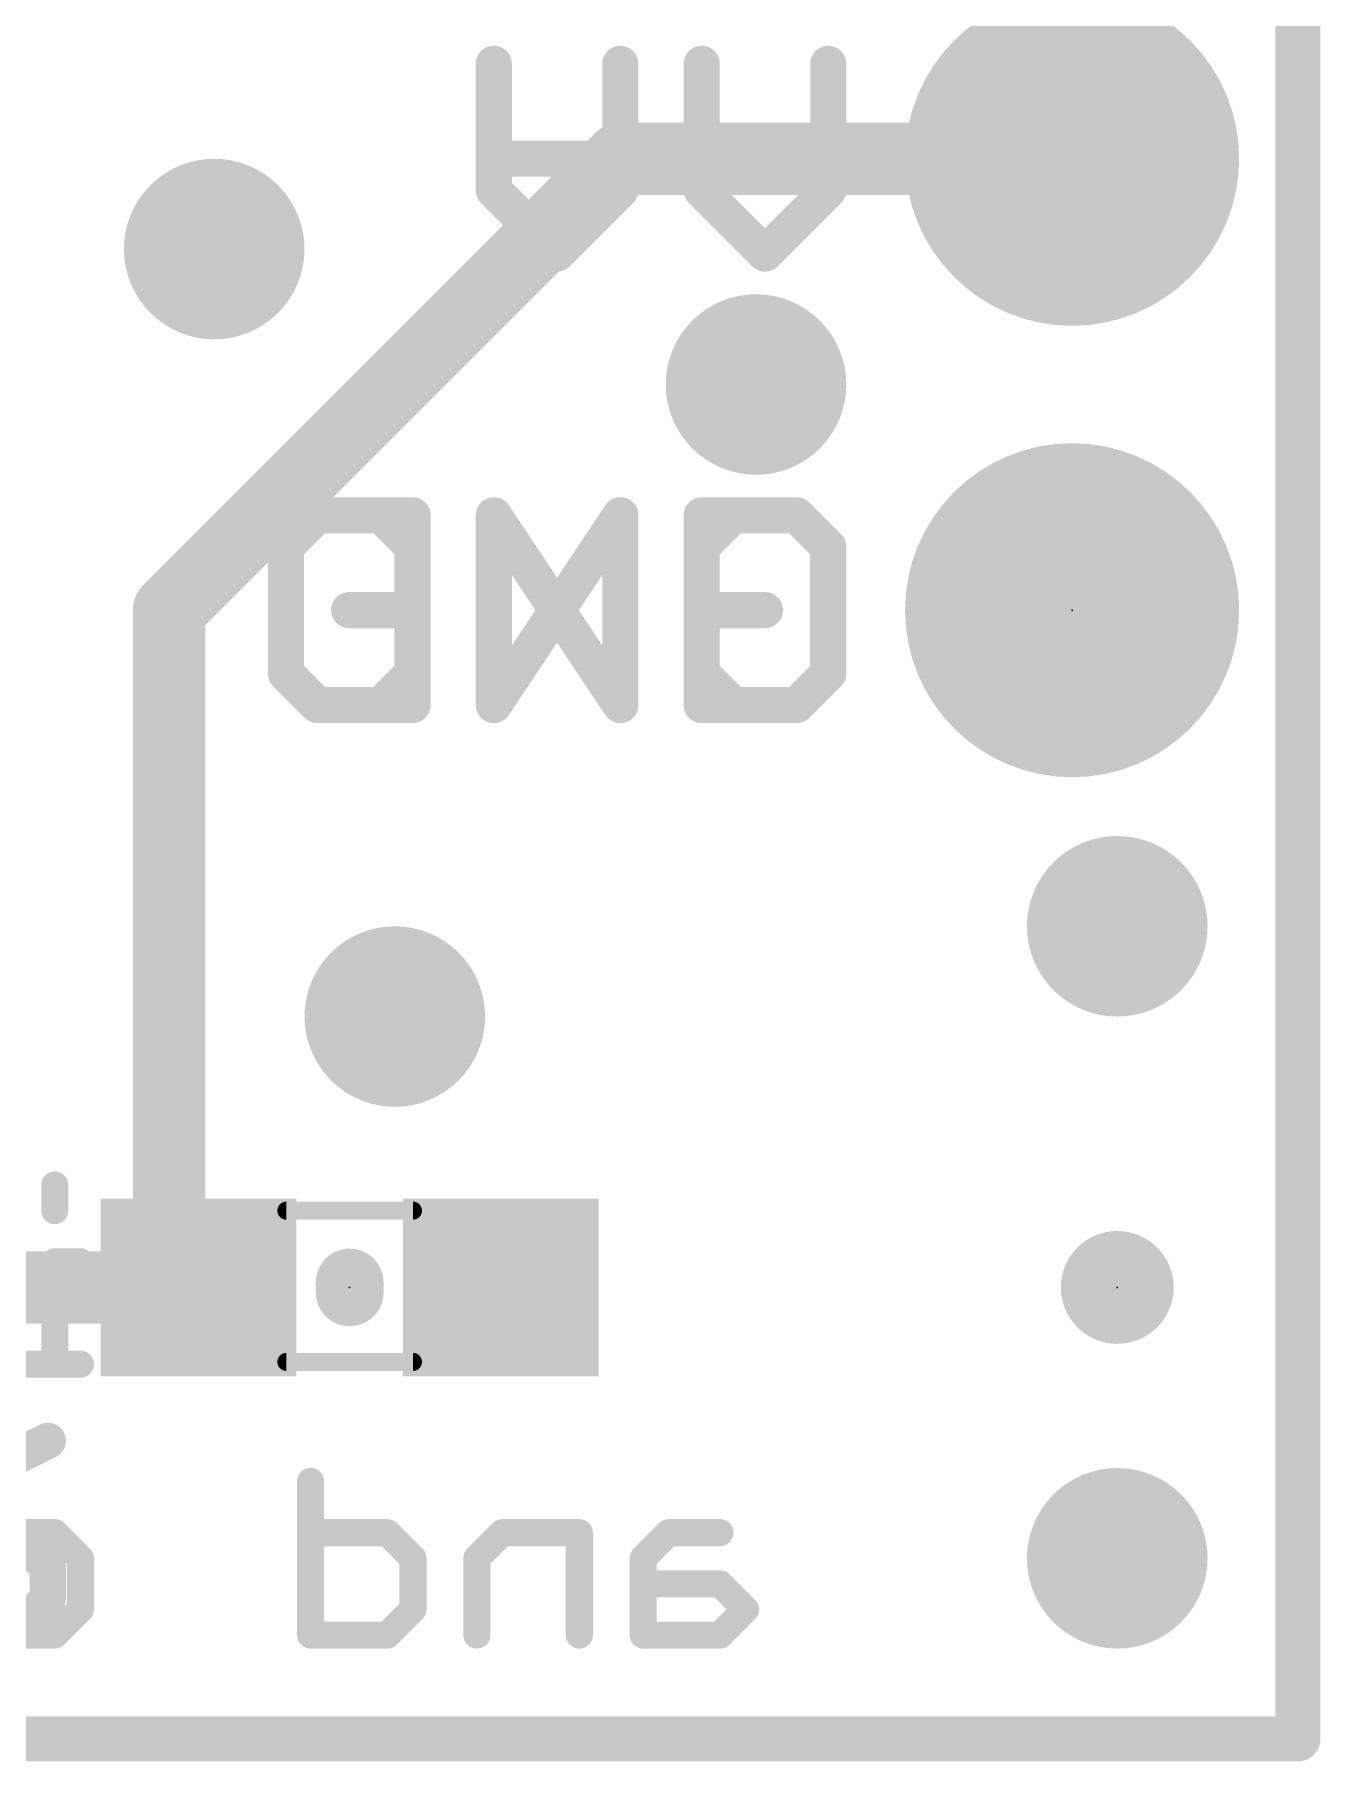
# Model space of a CAD drawing. Extents: x -9 to 103, y -21 to 20.
# Drawn here: x 38.61 to 45.85, y -0.13 to 9.59 of the extents above; entities that cross this region are included whole.
import ezdxf

# ---------------------------------------------------------------- set-up
doc = ezdxf.new("R2010")
doc.units = 0
for name, color, linetype in [('1', 12, 'CONTINUOUS'), ('16', 132, 'CONTINUOUS'), ('17', 110, 'CONTINUOUS'), ('18', 110, 'CONTINUOUS'), ('20', 53, 'CONTINUOUS'), ('21', 41, 'CONTINUOUS'), ('22', 40, 'CONTINUOUS'), ('23', 53, 'CONTINUOUS'), ('24', 53, 'CONTINUOUS'), ('51', 53, 'CONTINUOUS')]:
    doc.layers.add(name, color=color, linetype=linetype)

# ---------------------------------------------------------------- blocks, each defined once
blk = doc.blocks.new('RECT')
blk.add_solid([(-0.5, -0.5), (0.5, -0.5), (-0.5, 0.5), (0.5, 0.5)])
blk = doc.blocks.new('PIE')
at = {"const_width": 0.5}
blk.add_lwpolyline([(0, -0.25, 1), (0, 0.25, 1), (0, -0.25)], format="xyb", dxfattribs=at)
blk = doc.blocks.new('ROUNDP')
at = {"const_width": 0.5}
blk.add_lwpolyline([(0, -0.25, 1), (0, 0.25, 1), (0, -0.25)], format="xyb", dxfattribs=at)
blk = doc.blocks.new('ROUNDV')
at = {"const_width": 0.5}
blk.add_lwpolyline([(0, -0.25, 1), (0, 0.25, 1), (0, -0.25)], format="xyb", dxfattribs=at)

msp = doc.modelspace()

# ---------------------------------------------------------------- linework, layer by layer
at = {"layer": '1'}
for points, const_width in [([(45.72, 20.32), (45.72, 0)], 0.254), ([(41.91, 8.89), (39.37, 6.35)], 0.4064), ([(44.45, 8.89), (41.91, 8.89)], 0.4064), ([(39.37, 2.706), (39.37, 6.35)], 0.4064), ([(39.536, 2.54), (39.37, 2.706)], 0.4064), ([(38.1, 2.54), (39.536, 2.54)], 0.4064), ([(45.72, 0), (25.4, 0)], 0.254)]:
    msp.add_lwpolyline(points, dxfattribs=dict(at, const_width=const_width))
for points, const_width in [([(41.91, 8.9916, 1), (41.91, 8.7884)], 0.2032), ([(41.9818, 8.8182, 1), (41.8382, 8.9618)], 0.2032), ([(44.45, 8.7884, 1), (44.45, 8.9916)], 0.2032), ([(39.4716, 6.35, 1), (39.2684, 6.35)], 0.2032), ([(39.2982, 6.4218, 1), (39.4418, 6.2782)], 0.2032), ([(39.4418, 2.7778, 1), (39.2982, 2.6342)], 0.2032), ([(39.2684, 2.706, 1), (39.4716, 2.706)], 0.2032), ([(39.536, 2.4384, 1), (39.536, 2.6416)], 0.2032), ([(39.4642, 2.4682, 1), (39.6078, 2.6118)], 0.2032), ([(45.72, -0.0635, 1), (45.72, 0.0635)], 0.127), ([(45.6565, 0, 1), (45.7835, 0)], 0.127)]:
    msp.add_lwpolyline(points, format="xyb", dxfattribs=dict(at, const_width=const_width))
at = {"layer": '16', "const_width": 0.254}
for points in [[(45.72, 0), (45.72, 20.32)], [(25.4, 0), (45.72, 0)]]:
    msp.add_lwpolyline(points, dxfattribs=at)
at = {"layer": '16', "const_width": 0.127}
for points in [[(45.72, -0.0635, 1), (45.72, 0.0635)], [(45.6565, 0, 1), (45.7835, 0)]]:
    msp.add_lwpolyline(points, format="xyb", dxfattribs=at)
at = {"layer": '20', "const_width": 0.2032}
for points in [[(45.72, 20.32), (45.72, 0)], [(45.72, 0), (0, 0)]]:
    msp.add_lwpolyline(points, dxfattribs=at)
at = {"layer": '20', "const_width": 0.1016}
for points in [[(45.72, -0.0508, 1), (45.72, 0.0508)], [(45.6692, 0, 1), (45.7708, 0)]]:
    msp.add_lwpolyline(points, format="xyb", dxfattribs=at)
at = {"layer": '21'}
for points, const_width in [([(41.1968, 9.4243), (41.1968, 8.7125)], 0.2032), ([(41.9086, 8.7125), (41.9086, 9.4243)], 0.2032), ([(42.3662, 8.8905), (43.078, 8.8905)], 0.2032), ([(41.1968, 8.7125), (41.5527, 8.3566)], 0.2032), ([(41.5527, 8.3566), (41.9086, 8.7125)], 0.2032), ([(40.2054, 6.8843), (40.0274, 6.7064)], 0.2032), ([(40.5613, 6.8843), (40.2054, 6.8843)], 0.2032), ([(40.7392, 6.7064), (40.5613, 6.8843)], 0.2032), ([(41.1968, 5.8166), (41.1968, 6.8843)], 0.2032), ([(41.1968, 6.8843), (41.9086, 5.8166)], 0.2032), ([(41.9086, 5.8166), (41.9086, 6.8843)], 0.2032), ([(42.3662, 6.8843), (42.3662, 5.8166)], 0.2032), ([(42.9001, 6.8843), (42.3662, 6.8843)], 0.2032), ([(43.078, 6.7064), (42.9001, 6.8843)], 0.2032), ([(40.0274, 6.7064), (40.0274, 5.9946)], 0.2032), ([(43.078, 5.9946), (43.078, 6.7064)], 0.2032), ([(40.7392, 6.3505), (40.3833, 6.3505)], 0.2032), ([(40.7392, 5.9946), (40.7392, 6.3505)], 0.2032), ([(40.0274, 5.9946), (40.2054, 5.8166)], 0.2032), ([(40.5613, 5.8166), (40.7392, 5.9946)], 0.2032), ([(42.9001, 5.8166), (43.078, 5.9946)], 0.2032), ([(40.2054, 5.8166), (40.5613, 5.8166)], 0.2032), ([(42.3662, 5.8166), (42.9001, 5.8166)], 0.2032), ([(40.386, 2.5679), (40.386, 2.5121)], 0.381), ([(38.6883, 1.6773), (38.3324, 1.4994)], 0.2032), ([(38.6883, 0.9655), (38.5103, 1.1435)], 0.2032), ([(38.6883, 0.7876), (38.6883, 0.9655)], 0.2032), ([(38.5103, 0.6096), (38.6883, 0.7876)], 0.2032)]:
    msp.add_lwpolyline(points, dxfattribs=dict(at, const_width=const_width))
for points, const_width in [([(41.2476, 9.4243, 1), (41.146, 9.4243)], 0.1016), ([(41.9594, 9.4243, 1), (41.8578, 9.4243)], 0.1016), ([(42.3662, 8.9413, 1), (42.3662, 8.8397)], 0.1016), ([(43.078, 8.8397, 1), (43.078, 8.9413)], 0.1016), ([(41.2327, 8.7484, 1), (41.1609, 8.6766)], 0.1016), ([(41.146, 8.7125, 1), (41.2476, 8.7125)], 0.1016), ([(41.8578, 8.7125, 1), (41.9594, 8.7125)], 0.1016), ([(41.9445, 8.6766, 1), (41.8727, 8.7484)], 0.1016), ([(41.5168, 8.3925, 1), (41.5886, 8.3207)], 0.1016), ([(41.5168, 8.3207, 1), (41.5886, 8.3925)], 0.1016), ([(40.2054, 6.9351, 1), (40.2054, 6.8335)], 0.1016), ([(40.2413, 6.8484, 1), (40.1694, 6.9202)], 0.1016), ([(40.5972, 6.9202, 1), (40.5253, 6.8484)], 0.1016), ([(40.5613, 6.8335, 1), (40.5613, 6.9351)], 0.1016), ([(41.2476, 6.8843, 1), (41.146, 6.8843)], 0.1016), ([(41.2391, 6.9125, 1), (41.1545, 6.8561)], 0.1016), ([(41.9594, 6.8843, 1), (41.8578, 6.8843)], 0.1016), ([(42.417, 6.8843, 1), (42.3154, 6.8843)], 0.1016), ([(42.3662, 6.9351, 1), (42.3662, 6.8335)], 0.1016), ([(42.936, 6.9202, 1), (42.8641, 6.8484)], 0.1016), ([(42.9001, 6.8335, 1), (42.9001, 6.9351)], 0.1016), ([(40.0782, 6.7064, 1), (39.9766, 6.7064)], 0.1016), ([(43.1288, 6.7064, 1), (43.0272, 6.7064)], 0.1016), ([(39.9915, 6.7423, 1), (40.0633, 6.6704)], 0.1016), ([(40.7033, 6.6704, 1), (40.7751, 6.7423)], 0.1016), ([(43.0421, 6.6704, 1), (43.1139, 6.7423)], 0.1016), ([(40.3833, 6.4013, 1), (40.3833, 6.2997)], 0.1016), ([(40.79, 6.3505, 1), (40.6884, 6.3505)], 0.1016), ([(40.7392, 6.2997, 1), (40.7392, 6.4013)], 0.1016), ([(40.0633, 6.0305, 1), (39.9915, 5.9586)], 0.1016), ([(39.9766, 5.9946, 1), (40.0782, 5.9946)], 0.1016), ([(40.6884, 5.9946, 1), (40.79, 5.9946)], 0.1016), ([(40.7751, 5.9586, 1), (40.7033, 6.0305)], 0.1016), ([(43.0272, 5.9946, 1), (43.1288, 5.9946)], 0.1016), ([(43.1139, 5.9586, 1), (43.0421, 6.0305)], 0.1016), ([(40.2054, 5.8674, 1), (40.2054, 5.7658)], 0.1016), ([(40.1694, 5.7807, 1), (40.2413, 5.8525)], 0.1016), ([(40.5253, 5.8525, 1), (40.5972, 5.7807)], 0.1016), ([(40.5613, 5.7658, 1), (40.5613, 5.8674)], 0.1016), ([(41.146, 5.8166, 1), (41.2476, 5.8166)], 0.1016), ([(41.8578, 5.8166, 1), (41.9594, 5.8166)], 0.1016), ([(41.8663, 5.7884, 1), (41.9509, 5.8448)], 0.1016), ([(42.3662, 5.8674, 1), (42.3662, 5.7658)], 0.1016), ([(42.3154, 5.8166, 1), (42.417, 5.8166)], 0.1016), ([(42.8641, 5.8525, 1), (42.936, 5.7807)], 0.1016), ([(42.9001, 5.7658, 1), (42.9001, 5.8674)], 0.1016), ([(40.4813, 2.5679, 1), (40.2908, 2.5679)], 0.1905), ([(40.2908, 2.5121, 1), (40.4813, 2.5121)], 0.1905), ([(38.711, 1.6319, 1), (38.6656, 1.7227)], 0.1016), ([(38.7391, 0.9655, 1), (38.6375, 0.9655)], 0.1016), ([(38.6524, 0.9296, 1), (38.7242, 1.0014)], 0.1016), ([(38.7242, 0.7516, 1), (38.6524, 0.8235)], 0.1016), ([(38.6375, 0.7876, 1), (38.7391, 0.7876)], 0.1016)]:
    msp.add_lwpolyline(points, format="xyb", dxfattribs=dict(at, const_width=const_width))
at = {"layer": '22'}
for points, const_width in [([(42.3666, 8.7125), (42.3666, 9.4243)], 0.2032), ([(43.0784, 9.4243), (43.0784, 8.7125)], 0.2032), ([(41.909, 8.8905), (41.1972, 8.8905)], 0.2032), ([(42.7225, 8.3566), (42.3666, 8.7125)], 0.2032), ([(43.0784, 8.7125), (42.7225, 8.3566)], 0.2032), ([(40.0278, 6.7064), (40.2058, 6.8843)], 0.2032), ([(40.2058, 6.8843), (40.7396, 6.8843)], 0.2032), ([(40.7396, 6.8843), (40.7396, 5.8166)], 0.2032), ([(41.909, 6.8843), (41.1972, 5.8166)], 0.2032), ([(41.1972, 5.8166), (41.1972, 6.8843)], 0.2032), ([(41.909, 5.8166), (41.909, 6.8843)], 0.2032), ([(42.3666, 6.7064), (42.5445, 6.8843)], 0.2032), ([(42.5445, 6.8843), (42.9004, 6.8843)], 0.2032), ([(42.9004, 6.8843), (43.0784, 6.7064)], 0.2032), ([(40.0278, 5.9946), (40.0278, 6.7064)], 0.2032), ([(43.0784, 6.7064), (43.0784, 5.9946)], 0.2032), ([(42.3666, 5.9946), (42.3666, 6.3505)], 0.2032), ([(42.3666, 6.3505), (42.7225, 6.3505)], 0.2032), ([(40.2058, 5.8166), (40.0278, 5.9946)], 0.2032), ([(42.5445, 5.8166), (42.3666, 5.9946)], 0.2032), ([(43.0784, 5.9946), (42.9004, 5.8166)], 0.2032), ([(40.7396, 5.8166), (40.2058, 5.8166)], 0.2032), ([(42.9004, 5.8166), (42.5445, 5.8166)], 0.2032), ([(38.7272, 3.1166), (38.7272, 2.9725)], 0.1524), ([(38.8712, 2.6844), (38.7272, 2.6844)], 0.1524), ([(38.7272, 2.6844), (38.7272, 2.1082)], 0.1524), ([(38.8712, 2.1082), (38.5831, 2.1082)], 0.1524), ([(40.166, 1.4485), (40.166, 0.5842)], 0.1524), ([(38.295, 1.1604), (38.7272, 1.1604)], 0.1524), ([(38.7272, 1.1604), (38.8712, 1.0164)], 0.1524), ([(40.5982, 1.1604), (40.166, 1.1604)], 0.1524), ([(40.7423, 1.0164), (40.5982, 1.1604)], 0.1524), ([(41.2456, 1.1604), (41.1016, 1.0164)], 0.1524), ([(41.6778, 1.1604), (41.2456, 1.1604)], 0.1524), ([(41.6778, 0.5842), (41.6778, 1.1604)], 0.1524), ([(42.1811, 1.1604), (42.0371, 1.0164)], 0.1524), ([(42.4693, 1.1604), (42.1811, 1.1604)], 0.1524), ([(38.8712, 1.0164), (38.8712, 0.7283)], 0.1524), ([(40.7423, 0.7283), (40.7423, 1.0164)], 0.1524), ([(41.1016, 1.0164), (41.1016, 0.5842)], 0.1524), ([(42.0371, 1.0164), (42.0371, 0.5842)], 0.1524), ([(42.4693, 0.8723), (42.0371, 0.8723)], 0.1524), ([(42.6133, 0.7283), (42.4693, 0.8723)], 0.1524), ([(38.8712, 0.7283), (38.7272, 0.5842)], 0.1524), ([(40.5982, 0.5842), (40.7423, 0.7283)], 0.1524), ([(42.4693, 0.5842), (42.6133, 0.7283)], 0.1524), ([(38.7272, 0.5842), (38.295, 0.5842)], 0.1524), ([(40.166, 0.5842), (40.5982, 0.5842)], 0.1524), ([(42.0371, 0.5842), (42.4693, 0.5842)], 0.1524)]:
    msp.add_lwpolyline(points, dxfattribs=dict(at, const_width=const_width))
for points, const_width in [([(42.4174, 9.4243, 1), (42.3158, 9.4243)], 0.1016), ([(43.1292, 9.4243, 1), (43.0276, 9.4243)], 0.1016), ([(41.1972, 8.9413, 1), (41.1972, 8.8397)], 0.1016), ([(41.909, 8.8397, 1), (41.909, 8.9413)], 0.1016), ([(42.4025, 8.7484, 1), (42.3307, 8.6766)], 0.1016), ([(42.3158, 8.7125, 1), (42.4174, 8.7125)], 0.1016), ([(43.0276, 8.7125, 1), (43.1292, 8.7125)], 0.1016), ([(43.1143, 8.6766, 1), (43.0425, 8.7484)], 0.1016), ([(42.6866, 8.3925, 1), (42.7584, 8.3207)], 0.1016), ([(42.6866, 8.3207, 1), (42.7584, 8.3925)], 0.1016), ([(40.2058, 6.9351, 1), (40.2058, 6.8335)], 0.1016), ([(40.2417, 6.8484, 1), (40.1698, 6.9202)], 0.1016), ([(40.7904, 6.8843, 1), (40.6888, 6.8843)], 0.1016), ([(40.7396, 6.8335, 1), (40.7396, 6.9351)], 0.1016), ([(41.248, 6.8843, 1), (41.1464, 6.8843)], 0.1016), ([(41.9598, 6.8843, 1), (41.8582, 6.8843)], 0.1016), ([(41.9513, 6.8561, 1), (41.8667, 6.9125)], 0.1016), ([(42.5445, 6.9351, 1), (42.5445, 6.8335)], 0.1016), ([(42.5805, 6.8484, 1), (42.5086, 6.9202)], 0.1016), ([(42.9364, 6.9202, 1), (42.8645, 6.8484)], 0.1016), ([(42.9004, 6.8335, 1), (42.9004, 6.9351)], 0.1016), ([(40.0786, 6.7064, 1), (39.977, 6.7064)], 0.1016), ([(43.1292, 6.7064, 1), (43.0276, 6.7064)], 0.1016), ([(39.9919, 6.7423, 1), (40.0637, 6.6704)], 0.1016), ([(42.3307, 6.7423, 1), (42.4025, 6.6704)], 0.1016), ([(43.0425, 6.6704, 1), (43.1143, 6.7423)], 0.1016), ([(42.4174, 6.3505, 1), (42.3158, 6.3505)], 0.1016), ([(42.3666, 6.4013, 1), (42.3666, 6.2997)], 0.1016), ([(42.7225, 6.2997, 1), (42.7225, 6.4013)], 0.1016), ([(40.0637, 6.0305, 1), (39.9919, 5.9586)], 0.1016), ([(39.977, 5.9946, 1), (40.0786, 5.9946)], 0.1016), ([(42.4025, 6.0305, 1), (42.3307, 5.9586)], 0.1016), ([(42.3158, 5.9946, 1), (42.4174, 5.9946)], 0.1016), ([(43.0276, 5.9946, 1), (43.1292, 5.9946)], 0.1016), ([(43.1143, 5.9586, 1), (43.0425, 6.0305)], 0.1016), ([(40.2058, 5.8674, 1), (40.2058, 5.7658)], 0.1016), ([(40.1698, 5.7807, 1), (40.2417, 5.8525)], 0.1016), ([(40.6888, 5.8166, 1), (40.7904, 5.8166)], 0.1016), ([(40.7396, 5.7658, 1), (40.7396, 5.8674)], 0.1016), ([(41.1549, 5.8448, 1), (41.2395, 5.7884)], 0.1016), ([(41.1464, 5.8166, 1), (41.248, 5.8166)], 0.1016), ([(41.8582, 5.8166, 1), (41.9598, 5.8166)], 0.1016), ([(42.5445, 5.8674, 1), (42.5445, 5.7658)], 0.1016), ([(42.5086, 5.7807, 1), (42.5805, 5.8525)], 0.1016), ([(42.8645, 5.8525, 1), (42.9364, 5.7807)], 0.1016), ([(42.9004, 5.7658, 1), (42.9004, 5.8674)], 0.1016), ([(38.7653, 3.1166, 1), (38.6891, 3.1166)], 0.0762), ([(38.6891, 2.9725, 1), (38.7653, 2.9725)], 0.0762), ([(38.7272, 2.7225, 1), (38.7272, 2.6463)], 0.0762), ([(38.7653, 2.6844, 1), (38.6891, 2.6844)], 0.0762), ([(38.8712, 2.6463, 1), (38.8712, 2.7225)], 0.0762), ([(38.5831, 2.1463, 1), (38.5831, 2.0701)], 0.0762), ([(38.6891, 2.1082, 1), (38.7653, 2.1082)], 0.0762), ([(38.8712, 2.0701, 1), (38.8712, 2.1463)], 0.0762), ([(40.2041, 1.4485, 1), (40.1279, 1.4485)], 0.0762), ([(38.7541, 1.1874, 1), (38.7002, 1.1335)], 0.0762), ([(38.7272, 1.1223, 1), (38.7272, 1.1985)], 0.0762), ([(40.166, 1.1985, 1), (40.166, 1.1223)], 0.0762), ([(40.6252, 1.1874, 1), (40.5713, 1.1335)], 0.0762), ([(40.5982, 1.1223, 1), (40.5982, 1.1985)], 0.0762), ([(41.2456, 1.1985, 1), (41.2456, 1.1223)], 0.0762), ([(41.2726, 1.1335, 1), (41.2187, 1.1874)], 0.0762), ([(41.7159, 1.1604, 1), (41.6397, 1.1604)], 0.0762), ([(41.6778, 1.1223, 1), (41.6778, 1.1985)], 0.0762), ([(42.1811, 1.1985, 1), (42.1811, 1.1223)], 0.0762), ([(42.2081, 1.1335, 1), (42.1542, 1.1874)], 0.0762), ([(42.4693, 1.1223, 1), (42.4693, 1.1985)], 0.0762), ([(38.9093, 1.0164, 1), (38.8331, 1.0164)], 0.0762), ([(38.8443, 0.9894, 1), (38.8982, 1.0433)], 0.0762), ([(40.7804, 1.0164, 1), (40.7042, 1.0164)], 0.0762), ([(40.7153, 0.9894, 1), (40.7692, 1.0433)], 0.0762), ([(41.0746, 1.0433, 1), (41.1285, 0.9894)], 0.0762), ([(41.1397, 1.0164, 1), (41.0635, 1.0164)], 0.0762), ([(42.0101, 1.0433, 1), (42.064, 0.9894)], 0.0762), ([(42.0752, 1.0164, 1), (41.999, 1.0164)], 0.0762), ([(42.0371, 0.9104, 1), (42.0371, 0.8342)], 0.0762), ([(42.4962, 0.8993, 1), (42.4423, 0.8454)], 0.0762), ([(42.4693, 0.8342, 1), (42.4693, 0.9104)], 0.0762), ([(38.8982, 0.7013, 1), (38.8443, 0.7552)], 0.0762), ([(40.7692, 0.7013, 1), (40.7153, 0.7552)], 0.0762), ([(42.6403, 0.7013, 1), (42.5864, 0.7552)], 0.0762), ([(42.5864, 0.7013, 1), (42.6403, 0.7552)], 0.0762), ([(38.8331, 0.7283, 1), (38.9093, 0.7283)], 0.0762), ([(40.7042, 0.7283, 1), (40.7804, 0.7283)], 0.0762), ([(38.7002, 0.6111, 1), (38.7541, 0.5573)], 0.0762), ([(38.7272, 0.5461, 1), (38.7272, 0.6223)], 0.0762), ([(40.166, 0.6223, 1), (40.166, 0.5461)], 0.0762), ([(40.1279, 0.5842, 1), (40.2041, 0.5842)], 0.0762), ([(40.5713, 0.6111, 1), (40.6252, 0.5573)], 0.0762), ([(40.5982, 0.5461, 1), (40.5982, 0.6223)], 0.0762), ([(41.0635, 0.5842, 1), (41.1397, 0.5842)], 0.0762), ([(41.6397, 0.5842, 1), (41.7159, 0.5842)], 0.0762), ([(42.0371, 0.6223, 1), (42.0371, 0.5461)], 0.0762), ([(41.999, 0.5842, 1), (42.0752, 0.5842)], 0.0762), ([(42.4423, 0.6111, 1), (42.4962, 0.5573)], 0.0762), ([(42.4693, 0.5461, 1), (42.4693, 0.6223)], 0.0762)]:
    msp.add_lwpolyline(points, format="xyb", dxfattribs=dict(at, const_width=const_width))
at = {"layer": '23'}
for p in [(44.45, 6.35), (40.386, 2.54), (44.704, 2.54)]:
    msp.add_point(p, dxfattribs=at)
at = {"layer": '24'}
msp.add_point((44.704, 2.54), dxfattribs=at)
at = {"layer": '51', "const_width": 0.1016}
for points in [[(40.03, 2.972), (40.742, 2.972)], [(40.03, 2.121), (40.742, 2.121)]]:
    msp.add_lwpolyline(points, dxfattribs=at)
at = {"layer": '51', "const_width": 0.0508}
for points in [[(40.03, 2.9974, 1), (40.03, 2.9466)], [(40.742, 2.9466, 1), (40.742, 2.9974)], [(40.03, 2.1464, 1), (40.03, 2.0956)], [(40.742, 2.0956, 1), (40.742, 2.1464)]]:
    msp.add_lwpolyline(points, format="xyb", dxfattribs=at)

# ---------------------------------------------------------------- block references
at = {"layer": '1', "xscale": 1.1}
for p in [(39.536, 2.54), (41.236, 2.54)]:
    msp.add_blockref('RECT', p, dxfattribs=at)
at = {"layer": '1', "xscale": 0.635, "yscale": 0.635}
msp.add_blockref('PIE', (44.704, 2.54), dxfattribs=at)
at = {"layer": '16', "xscale": 0.635, "yscale": 0.635}
msp.add_blockref('PIE', (44.704, 2.54), dxfattribs=at)
at = {"layer": '17', "xscale": 1.8796, "yscale": 1.8796, "rotation": 180}
for p in [(44.45, 8.89), (44.45, 8.89), (44.45, 6.35), (44.45, 6.35)]:
    msp.add_blockref('ROUNDP', p, dxfattribs=at)
at = {"layer": '18', "xscale": 1.016, "yscale": 1.016}
for p in [(39.624, 8.382), (39.624, 8.382), (42.672, 7.62), (42.672, 7.62), (44.704, 4.572), (44.704, 4.572), (40.64, 4.064), (40.64, 4.064), (44.704, 1.016), (44.704, 1.016)]:
    msp.add_blockref('ROUNDV', p, dxfattribs=at)
at = {"layer": '51', "xscale": 0.508, "yscale": 0.508, "rotation": 90}
for p in [(44.45, 8.89), (44.45, 6.35)]:
    msp.add_blockref('RECT', p, dxfattribs=at)
at = {"layer": '51', "xscale": 0.5001, "yscale": 0.95}
for p in [(39.7979, 2.5451), (40.9663, 2.5451)]:
    msp.add_blockref('RECT', p, dxfattribs=at)

doc.saveas('drawing.dxf')
